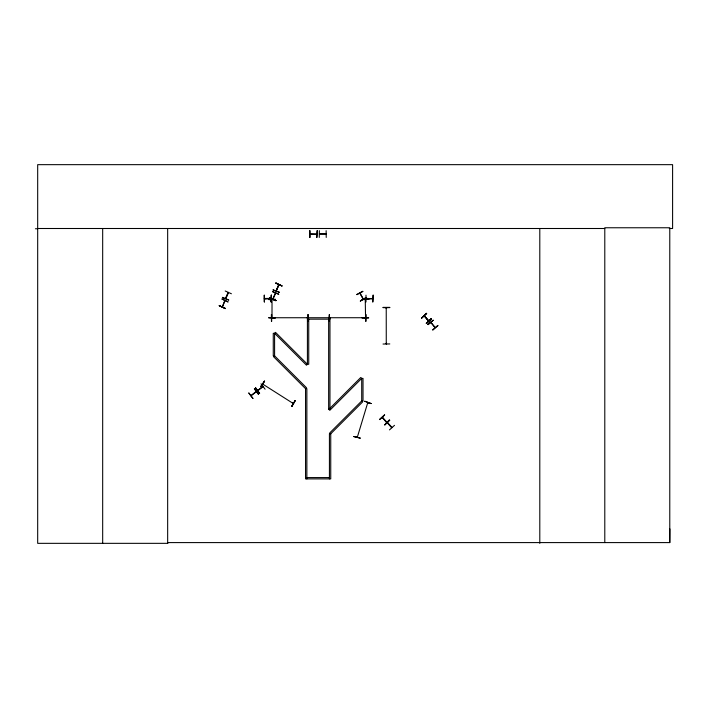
<?xml version="1.0" encoding="UTF-8"?>
<svg xmlns="http://www.w3.org/2000/svg" width="708" height="708" viewBox="0 0 708 708"><rect width="100%" height="100%" fill="white"/><g stroke="black" fill="none" stroke-linecap="round" stroke-linejoin="round"><path stroke-width="1.06" d="M669.29 228.498L672.6 228.498L672.6 164.663L37.683 164.663L37.683 543.337L167.761 543.337L167.672 542.594L669.777 542.594L669.874 528.903M262.73 384.108L293.227 403.489L292.917 402.976M292.838 402.967L293.192 403.507M368.001 402.764L367.833 403.259L367.779 402.551M386.603 343.822L386.258 343.353M386.772 422.419L386.249 421.844M387.347 422.747L391.843 427.721L387.373 422.826M424.605 316.414L424.384 315.803L428.473 320.936M428.791 320.751L428.375 320.326M430.96 322.485L434.951 327.618M386.258 307.874L386.303 308.484L386.603 307.874M386.267 343.876L386.232 307.803L386.568 308.343M225.525 298.493L228.472 292.493L225.808 298.564M276.332 290.891L278.97 284.678L276.076 290.802M353.832 436.579L360.416 438.172L353.841 436.544M357.398 437.119L357.266 436.509L357.062 437.163M367.585 403.206L367.762 402.622L367.806 403.277M367.762 402.622L357.363 437.101M424.163 315.998L428.535 320.945M435.27 327.521L430.818 322.432M271.996 317.379L272.031 299.608M359.885 293.36L363.239 299.086M225.533 298.519L228.188 292.377M228.719 299.971L222.374 297.617M231.401 293.758L225.224 290.997M225.268 308.608L219.206 305.591L225.286 308.582M275.987 300.484L269.624 298.148L275.97 300.519M272.447 291.59L278.66 294.262M276.102 290.74L278.722 284.651M272.987 299.192L275.731 292.997M279.288 292.183L272.925 289.855L279.253 292.271M257.579 390.497L262.934 386.391M264.341 298.466L264.951 298.767M329.379 318.025L330.132 318.016L329.379 317.786M372.789 298.661L366.16 298.395M365.585 318.06L364.877 318.06M310.06 233.941L316.83 234.171L310.131 234.171M319.361 233.941L326.131 233.941M222.507 306.936L224.879 300.67L222.206 306.883M260.703 386.648L264.597 381.099L260.677 386.63M260.951 386.807L264.518 381.054M291.59 406.321L295.227 400.613M291.838 406.481L295.147 400.569L291.864 406.498M265.049 298.749L264.482 298.431M271.102 298.422L270.35 298.67L271.102 298.661M365.532 317.724L271.81 317.742M307.29 317.742L307.998 318.025L307.387 318.06M307.909 318.051L307.316 318.025M330.034 317.759L329.468 317.759M256.367 391.772L251.021 395.816M379.532 419.384L384.524 414.817M379.727 419.596L384.692 415.003M382.798 417.711L382.355 417.286M384.904 424.915L389.816 420.251M389.489 429.889L394.498 425.331M421.641 317.981L426.729 313.529M426.225 323.22L431.314 318.759M426.384 323.406L431.482 318.945M427.951 324.476L433.269 320.273M428.119 324.662L433.207 320.202L427.933 324.45M437.792 325.441L432.641 329.822M432.862 330.087L437.96 325.627M386.533 308.414L386.533 307.803M386.267 343.3L386.294 343.893M248.871 393.011L252.96 398.4M258.349 394.312L254.331 388.86M250.898 395.568L256.101 391.577M263.155 386.648L257.756 390.701M265.084 389.196L261.031 383.78M362.77 291.245L356.805 294.448M356.929 294.67L362.903 291.492M262.916 383.904L263.305 384.488M275.385 292.953L272.775 299.095M387.48 422.543L391.993 427.384M382.409 417.339L386.904 422.207M271.04 298.679L264.385 298.758L271.04 298.608M264.314 295.201L264.358 301.971M366.001 295.201L366.001 301.971M264.411 298.466L270.96 298.395M383.028 307.378L389.789 307.369M383.028 307.661L389.798 307.617M271.368 314.529L271.447 321.29M307.971 314.52L308.387 321.29M365.956 314.52L365.974 321.29M271.837 317.786L272.5 317.75L271.863 318.051M307.316 317.795L307.9 317.759M329.45 317.786L330.061 317.786M365.532 317.786L364.992 318.06M308.06 321.29L308.069 314.52M329.362 321.29L329.353 314.52L329.008 318.388M389.798 343.938L383.028 344.035M268.766 317.697L275.536 317.865L268.766 317.883M361.992 317.697L368.762 317.865L362 317.883M35.4 228.764L37.683 228.755M37.683 228.498L604.791 228.498M319.361 230.675L319.273 237.437M326.131 230.675L326.229 237.437M319.432 233.941L326.061 233.941M310.06 237.437L309.971 230.675M307.414 319.158L329.963 319.158M306.865 477.581L329.424 477.581M363.204 299.024L360.186 293.201M366.169 298.776L372.727 298.608L366.169 298.741M275.775 283.253L282.005 285.882M272.465 291.546L278.704 294.183M269.739 297.891L275.952 300.564M269.633 298.121L275.854 300.794M222.489 297.342L228.684 300.059M219.17 305.679L225.383 308.352M262.792 384.108L263.411 384.134M386.63 422.366L382.187 417.446L386.727 422.472M424.384 315.803L428.747 320.786M255.526 387.949L259.659 393.312M254.535 388.71L258.624 394.099M248.827 393.037L252.88 398.454M365.558 317.379L365.257 299.608M365.682 314.52L365.717 321.29M271.651 314.52L271.695 321.29M271.129 295.156L271.217 301.927M264.226 295.201L264.314 301.971M669.777 542.594L669.777 227.764L604.791 227.764L604.791 542.594M539.797 228.498L539.797 543.337M329.963 317.839L329.963 409.374L328.654 409.374L328.654 319.158M329.424 478.9L329.424 433.792L330.742 433.792L362.638 401.896L361.708 400.967L361.708 378.408L360.779 377.479L328.875 409.374L329.804 410.304L361.708 378.408L363.018 378.408L363.018 400.967L361.708 400.967L329.804 432.862L330.742 433.792L330.742 478.9L305.555 478.9L305.555 388.683L273.651 356.788L274.589 355.85L274.589 333.3L275.518 332.371L307.414 364.266L308.732 364.266L308.732 319.158M309.715 230.675L309.715 237.437M307.414 317.839L307.414 364.266L306.484 365.195L274.589 333.3L273.27 333.3L273.27 355.85L274.589 355.85L306.484 387.754L305.555 388.683L306.865 388.683L306.865 478.9M167.663 228.498L167.663 543.337M102.678 228.498L102.678 543.337M364.762 401.25L371.134 403.569L364.762 401.25M222.029 299.033L228.135 301.962L222.02 299.059M275.899 282.952L281.97 285.97L275.899 282.952M389.356 420.056L384.63 424.915L389.347 420.048M426.543 313.317L421.702 318.051L426.543 313.317M431.252 318.689L426.411 323.432L431.252 318.689M255.606 387.896L259.394 393.515L255.606 387.896M366.125 297.546L360.328 301.059L366.125 297.546M271.456 295.156L271.137 301.927L271.456 295.156M373.143 295.156L372.815 301.927L373.143 295.156M275.527 299.387L268.766 299.581L275.527 299.378M368.762 299.387L361.992 299.581L368.762 299.378M317.202 230.675L316.83 237.437L317.202 230.675"/></g></svg>
